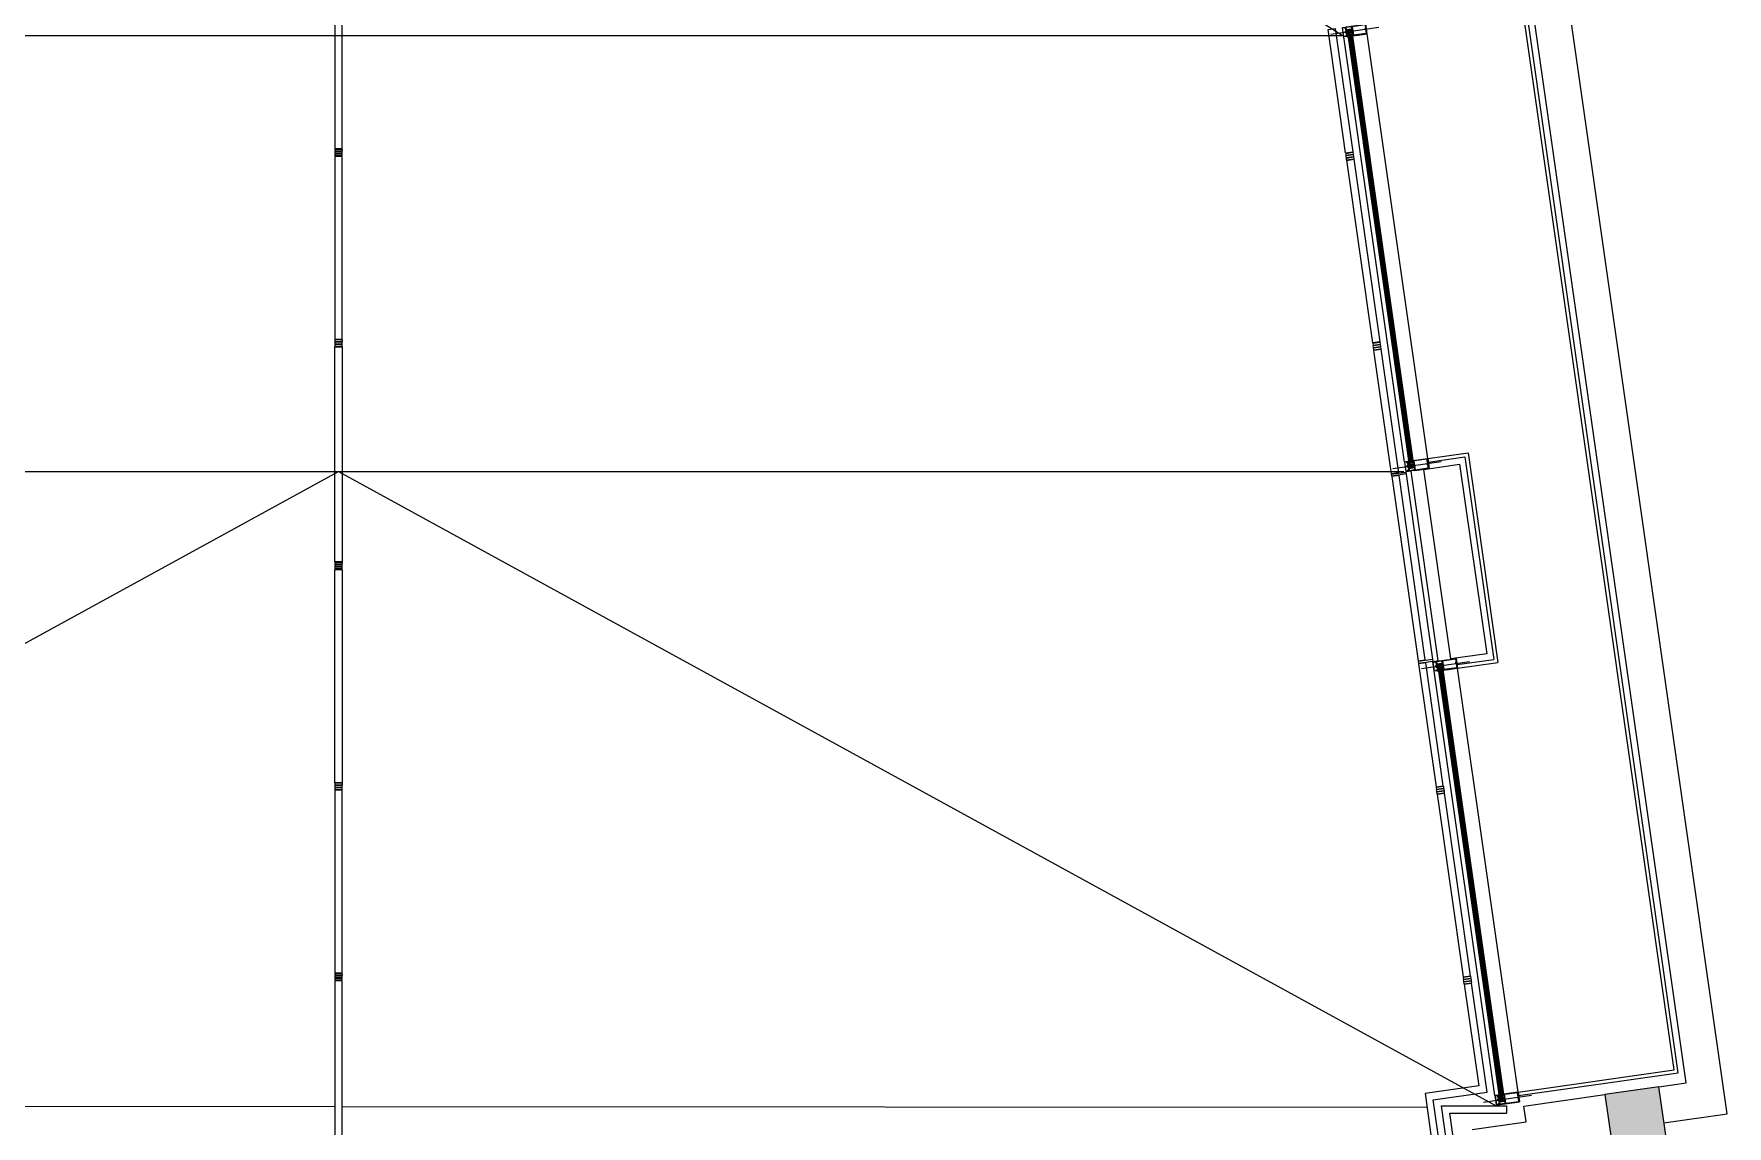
# Model space of a CAD drawing. Header units: centimetres. Extents: x 139057 to 200038, y 34824 to 80516.
# Drawn here: x 170419 to 171353, y 47764 to 48367 of the extents above; entities that cross this region are included whole.
import ezdxf

# ---------------------------------------------------------------- set-up
doc = ezdxf.new("R2010")
doc.units = ezdxf.units.CM
doc.header["$LTSCALE"] = 100
doc.linetypes.add('LEV-124-TUN-CONN$0$CENTER2', pattern=[28.575, 19.05, -3.175, 3.175, -3.175])
doc.layers.get('0').update_dxf_attribs({"lineweight": 0})
doc.layers.get('Defpoints').update_dxf_attribs({"lineweight": 0})
for name, color, linetype, lineweight in [('410_STRUTTURE_001-AM_0', 7, 'Continuous', 0), ('430_TAVOLATI_001-AM_0', 3, 'Continuous', 0), ('437_RIVESTIMENTI_001-AM_0', 13, 'Continuous', 0), ('440_SIMBOLI_001-AM_0', 31, 'Continuous', 0)]:
    doc.layers.add(name, color=color, linetype=linetype, lineweight=lineweight)
for name, color, linetype in [('A-FACCIATA', 8, 'Continuous'), ('A-FACCIATA MONTANTI', 13, 'Continuous'), ('A-FACCIATTA STONE', 13, 'Continuous'), ('A-GRAFICA', 253, 'Continuous'), ('A-PARAPETTI', 5, 'Continuous'), ('LEV-124-TUN-CONN$0$A-GLAZ-MULL', 1, 'Continuous'), ('LEV-124-TUN-CONN$0$A-Stone', 5, 'Continuous'), ('LEV-124-TUN-CONN$0$A-STRS-RAIL', 1, 'Continuous')]:
    doc.layers.add(name, color=color, linetype=linetype)

# ---------------------------------------------------------------- blocks, each defined once
blk = doc.blocks.new('LEV-124-TUN-CONN$0$HANDRAIL-BUILDING C')
at = {"layer": 'LEV-124-TUN-CONN$0$A-STRS-RAIL'}
for p, q in [((-47, 16), (-7.3, 20.3)), ((-46.7, 13), (-6.9, 17.3)), ((-46.7, 13), (-45.6, 3.1)), ((-45.6, 3.1), (-5.8, 7.4)), ((-45.3, 0.1), (-5.5, 4.4)), ((-45.3, 0.1), (-44.2, -9.9)), ((-44, 16.3), (-43.7, 13.3)), ((-42.6, 3.4), (-42.3, 0.4)), ((-10.2, 20), (-9.9, 17)), ((-8.8, 7.1), (-8.5, 4.1)), ((-5.8, 7.4), (-6.9, 17.3)), ((-4.4, -5.5), (-5.5, 4.4)), ((-44.2, -9.9), (-4.4, -5.5)), ((-43.9, -12.8), (-4.1, -8.5)), ((-42.8, -22.8), (-43.9, -12.8)), ((-42.8, -22.8), (-3, -18.4)), ((-42.4, -25.8), (-2.7, -21.4)), ((-41.2, -9.5), (-40.9, -12.5)), ((-39.8, -22.5), (-39.5, -25.4)), ((-7.4, -5.8), (-7.1, -8.8)), ((-6, -18.8), (-5.7, -21.7)), ((-3, -18.4), (-4.1, -8.5))]:
    blk.add_line(p, q, dxfattribs=at)
blk = doc.blocks.new('LEV-124-TUN-CONN$0$MULL130 LamGlazBLK')
blk.add_line((-3.8, 8.3, 0), (-3.8, 8.3, 0))
at = {"layer": 'Defpoints', "color": 1, "linetype": 'LEV-124-TUN-CONN$0$CENTER2'}
blk.add_line((0, 197.5, 0), (0, -70.4, 0), dxfattribs=at)
at = {"layer": 'Defpoints', "ltscale": 2}
blk.add_line((16.5, 106.5, 0), (16.5, 85.5, 0), dxfattribs=at)
at = {"layer": 'Defpoints'}
blk.add_circle((0, 0, 0), 1, dxfattribs=at)
at = {"layer": 'LEV-124-TUN-CONN$0$A-GLAZ-MULL'}
for p, q in [((-26, 110, 0), (-26, 80, 0)), ((-25, 119, 0), (-21, 119, 0)), ((-21, 118, 0), (-25, 118, 0)), ((-25, 113.5, 0), (-17.9, 113.5, 0)), ((-24, 110.6, 0), (-25, 110.6, 0)), ((-25, 110, 0), (-25, 80, 0)), ((-22.7, 112.2, 0), (-24, 111.7, 0)), ((-24, 111.7, 0), (-24, 110.6, 0)), ((-23.3, 116.2, 0), (-23.3, 113.5, 0)), ((-21.4, 112.7, 0), (-22.7, 112.2, 0)), ((-20.1, 112.2, 0), (-21.4, 112.7, 0)), ((-18.6, 111.5, 0), (-20.1, 112.2, 0)), ((-19, 110.6, 0), (-18.6, 111.5, 0)), ((-17.9, 113.5, 0), (-17.9, 112.6, 0)), ((0, 112.6, 0), (-17.9, 112.6, 0)), ((0, 112.6, 0), (17.9, 112.6, 0)), ((25, 113.5, 0), (17.9, 113.5, 0)), ((17.9, 113.5, 0), (17.9, 112.6, 0)), ((18.6, 111.5, 0), (20.1, 112.2, 0)), ((19, 110.6, 0), (18.6, 111.5, 0)), ((20.1, 112.2, 0), (21.4, 112.7, 0)), ((25, 119, 0), (21, 119, 0)), ((21, 118, 0), (25, 118, 0)), ((21.4, 112.7, 0), (22.7, 112.2, 0)), ((22.7, 112.2, 0), (24, 111.7, 0)), ((23.3, 116.2, 0), (23.3, 113.5, 0)), ((24, 111.7, 0), (24.1, 110.6, 0)), ((24.1, 110.6, 0), (25, 110.6, 0)), ((26, 110, 0), (25, 110, 0)), ((-17.1, 80, 0), (-27.5, 80, 0)), ((-23.4, 78.7, 0), (-24.4, 78.7, 0)), ((-23.4, 80, 0), (-23.4, 78.7, 0)), ((-20.2, 80, 0), (-20.2, 78.7, 0)), ((-20.2, 78.7, 0), (-19.2, 78.7, 0)), ((-3, 80.9, 0), (-3, 78, 0)), ((-2, 81.9, 0), (-2.5, 81.9, 0)), ((-2.5, 81.9, 0), (-2.5, 80.8, 0)), ((-1.4, 80.9, 0), (-2.3, 80.9, 0)), ((2.8, 81.9, 0), (-2, 81.9, 0)), ((-1.7, 79.4, 0), (-1.7, 80.8, 0)), ((-1.4, 80.9, 0), (-1.4, 78, 0)), ((1.5, 84.5, 0), (3, 84.5, 0)), ((3, 84.5, 0), (5, 82.5, 0)), ((3, 79.5, 0), (3, 81.7, 0)), ((4.5, 79.5, 0), (3, 79.5, 0)), ((5, 82.5, 0), (4.5, 79.5, 0)), ((5, 82.5, 0), (5, 82.5, 0)), ((20.2, 78.7, 0), (19.2, 78.7, 0)), ((20.2, 80, 0), (20.2, 78.7, 0)), ((23.4, 80, 0), (23.4, 78.7, 0)), ((23.4, 78.7, 0), (24.4, 78.7, 0))]:
    blk.add_line(p, q, dxfattribs=at)
at = {"layer": 'LEV-124-TUN-CONN$0$A-GLAZ-MULL', "linetype": 'Continuous', "extrusion": (2.06581e-05, -1.53304e-05, 1)}
for p, q in [((-25, 116.5, 0), (-22.7, 117.9, 0)), ((-22.1, 117.1, 0), (-23.2, 116.4, 0)), ((-24.4, 77.9, 0), (-24.4, 78.7, 0)), ((-17.1, 80, 0), (-20.2, 80, 0)), ((19.2, 77.9, 0), (19.2, 78.7, 0)), ((21.8, 76.8, 0), (19.2, 77.9, 0)), ((24.4, 77.9, 0), (21.8, 76.8, 0))]:
    blk.add_line(p, q, dxfattribs=at)
at = {"layer": 'LEV-124-TUN-CONN$0$A-GLAZ-MULL', "linetype": 'Continuous'}
for p, q in [((-25, 112.3, 0), (-25, 110.6, 0)), ((-25, 110.6, 0), (-25, 112.3, 0)), ((-3.2, 106.1, 0), (-11, 106.1, 0)), ((-9, 105.5, 0), (-5.7, 105.5, 0)), ((-4.7, 104.5, 0), (-4.7, 93.1, 0)), ((-3.2, 105.5, 0), (-2.4, 106.3, 0)), ((-2.4, 106.3, 0), (-3.2, 106.1, 0)), ((-2.4, 104.7, 0), (-3.2, 105.5, 0)), ((-3.2, 103.9, 0), (-2.4, 104.7, 0)), ((-2.4, 103.1, 0), (-3.2, 103.9, 0)), ((-3.2, 102.3, 0), (-2.4, 103.1, 0)), ((-2.4, 101.5, 0), (-3.2, 102.3, 0)), ((-3.2, 100.7, 0), (-2.4, 101.5, 0)), ((-2.4, 99.9, 0), (-3.2, 100.7, 0)), ((-3.2, 99.1, 0), (-2.4, 99.9, 0)), ((-2.4, 98.3, 0), (-3.2, 99.1, 0)), ((-3.2, 97.5, 0), (-2.4, 98.3, 0)), ((-2.4, 96.7, 0), (-3.2, 97.5, 0)), ((-3.2, 95.9, 0), (-2.4, 96.7, 0)), ((-3.2, 94.3, 0), (-3.2, 95.9, 0)), ((0, 113.1, 0), (-0.4, 113.6, 0)), ((0.4, 113.6, 0), (0, 113.1, 0)), ((3.2, 105.5, 0), (2.4, 106.3, 0)), ((2.4, 106.3, 0), (3.2, 106.1, 0)), ((2.4, 104.7, 0), (3.2, 105.5, 0)), ((3.2, 103.9, 0), (2.4, 104.7, 0)), ((2.4, 103.1, 0), (3.2, 103.9, 0)), ((3.2, 102.3, 0), (2.4, 103.1, 0)), ((2.4, 101.5, 0), (3.2, 102.3, 0)), ((3.2, 100.7, 0), (2.4, 101.5, 0)), ((2.4, 99.9, 0), (3.2, 100.7, 0)), ((3.2, 99.1, 0), (2.4, 99.9, 0)), ((2.4, 98.3, 0), (3.2, 99.1, 0)), ((3.2, 97.5, 0), (2.4, 98.3, 0)), ((2.4, 96.7, 0), (3.2, 97.5, 0)), ((3.2, 95.9, 0), (2.4, 96.7, 0)), ((3.2, 106.1, 0), (11, 106.1, 0)), ((11, 105.5, 0), (3.2, 105.5, 0)), ((3.2, 94.3, 0), (3.2, 95.9, 0)), ((4.7, 95, 0), (4.7, 93.1, 0)), ((25, 112.3, 0), (25, 110.6, 0)), ((25, 110.6, 0), (25, 112.3, 0)), ((-27.5, 80, 0), (-27.5, 0, 0)), ((-0.2, 0, 0), (-27.5, 0, 0)), ((-26.5, 80, 0), (-26.5, 1, 0)), ((-26.5, 1, 0), (-0.2, 1, 0)), ((-24.5, 76, 0), (-24.5, 4, 0)), ((-24.5, 76, 0), (24.5, 76, 0)), ((-24.5, 4, 0), (-1.2, 4, 0)), ((-17.1, 78, 0), (-17.1, 80, 0)), ((17.1, 78, 0), (-17.1, 78, 0)), ((-2.1, 4.8, 0), (-4, 7.6, 0)), ((-1.7, 6, 0), (-3.1, 8.1, 0)), ((-1.6, 4.6, 0), (-2.1, 4.8, 0)), ((1, 6, 0), (-1.7, 6, 0)), ((-1.3, 4.8, 0), (-1.3, 5.1, 0)), ((-1.3, 5.1, 0), (0.2, 5.1, 0)), ((-1.2, 4.8, 0), (-1.2, 5, 0)), ((-0.5, 5, 0), (-1.2, 5, 0)), ((-1.2, 4, 0), (-1.2, 4.8, 0)), ((0, 89.1, 0), (-0.7, 89.1, 0)), ((-0.2, 4, 0), (-0.2, 4.8, 0)), ((-0.2, 0, 0), (-0.2, 4, 0)), ((0, 89.1, 0), (0.7, 89.1, 0)), ((0.2, 0, 0), (0.2, 4, 0)), ((0.2, 1, 0), (26.5, 1, 0)), ((27.5, 0, 0), (0.2, 0, 0)), ((0.2, 4, 0), (0.2, 5.1, 0)), ((0.2, 4, 0), (24.5, 4, 0)), ((1.3, 4, 0), (1.3, 5.8, 0)), ((17.1, 78, 0), (17.1, 80, 0)), ((24.5, 4, 0), (24.5, 76, 0)), ((26.5, 1, 0), (26.5, 80, 0)), ((27.5, 80, 0), (27.5, 0, 0)), ((27.5, 50.4, 0), (27.5, 46.9, 0))]:
    blk.add_line(p, q, dxfattribs=at)
at = {"layer": 'LEV-124-TUN-CONN$0$A-GLAZ-MULL', "linetype": 'Continuous', "extrusion": (4.13169e-05, -9.3459e-10, 1)}
for p, q in [((-25, 112.3, 0), (-25, 110.6, 0)), ((-25, 110.6, 0), (-25, 112.3, 0))]:
    blk.add_line(p, q, dxfattribs=at)
at = {"layer": 'LEV-124-TUN-CONN$0$A-GLAZ-MULL', "linetype": 'Continuous', "extrusion": (-2.06581e-05, -1.53304e-05, 1)}
for p, q in [((22.1, 117.1, 0), (23.3, 116.4, 0)), ((25, 116.5, 0), (22.7, 117.9, 0)), ((-24.4, 77.9, 0), (-21.8, 76.8, 0)), ((-21.8, 76.8, 0), (-19.2, 77.9, 0)), ((-19.2, 77.9, 0), (-19.2, 78.7, 0)), ((17.1, 80, 0), (20.2, 80, 0)), ((24.4, 77.9, 0), (24.4, 78.7, 0))]:
    blk.add_line(p, q, dxfattribs=at)
at = {"layer": 'LEV-124-TUN-CONN$0$A-GLAZ-MULL', "linetype": 'Continuous', "extrusion": (-1.53304e-05, 2.06581e-05, 1)}
for p, q in [((-4.2, 80.1, 0), (-3.5, 81.9, 0)), ((-3.5, 78.2, 0), (-4.2, 80.1, 0)), ((-3.5, 81.9, 0), (-3, 81.9, 0)), ((-3, 78.2, 0), (-3.5, 78.2, 0)), ((-3, 81.9, 0), (-3, 80.8, 0)), ((-3, 80.8, 0), (-1.7, 80.8, 0)), ((-1.7, 79.4, 0), (-3, 79.4, 0)), ((-3, 79.4, 0), (-3, 78.2, 0))]:
    blk.add_line(p, q, dxfattribs=at)
at = {"layer": 'LEV-124-TUN-CONN$0$A-GLAZ-MULL', "elevation": 0}
for points in [[(26, 110), (26, 130), (-26, 130), (-26, 110)], [(25, 119), (25, 129), (-25, 129), (-25, 119)], [(-25, 118), (-25, 110)], [(-25, 115.4), (-24.5, 115.4), (-24.5, 115), (-24.5, 114.6), (-24.5, 114.2), (-25, 113.5)], [(25, 115.4), (24.5, 115.4), (24.5, 115), (24.5, 114.6), (24.5, 114.2), (25, 113.5)], [(25, 110), (25, 118)]]:
    blk.add_lwpolyline(points, dxfattribs=at)
blk.add_lwpolyline([(-25, 110), (-12, 110), (-12, 80), (-25, 80)], close=True, dxfattribs=at)
at = {"layer": 'LEV-124-TUN-CONN$0$A-GLAZ-MULL', "linetype": 'Continuous', "elevation": 0}
for points in [[(0, 110.6), (-0.2, 110.6), (-5, 110.6, 0.267949), (-5.4, 110.3), (-6.3, 108.8, -0.57735), (-7.2, 108.8), (-8, 110.3, 0.267949), (-8.5, 110.6), (-19, 110.6)], [(0, 108.6), (-0.9, 108.6, -0.414214), (-1.4, 109.1), (-1.4, 110, 0.414214), (-1.9, 110.5), (-4.3, 110.5, 0.414214), (-4.8, 110), (-4.8, 109.1, -0.414214), (-5.3, 108.6), (-7.6, 108.6, -0.414214), (-8.1, 109.1), (-8.1, 110.1, 0.414214), (-8.6, 110.6), (-10, 110.6, 0.414214), (-11, 109.6), (-11, 106.1)], [(-11, 105.5), (-8.1, 105.5, -0.414214), (-7.8, 105.3), (-7.8, 83.2, 0.414214), (-6.8, 82.2), (-5.5, 82.2, 0.414214), (-4.5, 83.2), (-4.5, 83.5, -0.414214), (-3.5, 84.5), (0, 84.5)], [(-11, 104.5), (-11, 104, 0.414214), (-10.5, 103.5), (-10.5, 103.5, 0.414214), (-10, 104), (-10, 104.5)], [(0, 110.6), (0.2, 110.6), (5, 110.6, -0.267949), (5.4, 110.3), (6.3, 108.8, 0.57735), (7.2, 108.8), (8, 110.3, -0.267949), (8.5, 110.6), (19, 110.6)], [(0, 108.6), (0.9, 108.6, 0.414214), (1.4, 109.1), (1.4, 110, -0.414214), (1.9, 110.5), (4.3, 110.5, -0.414214), (4.8, 110), (4.8, 109.1, 0.414214), (5.3, 108.6), (7.6, 108.6, 0.414214), (8.1, 109.1), (8.1, 110.1, -0.414214), (8.6, 110.6), (10, 110.6, -0.414214), (11, 109.6), (11, 106.1)], [(5.7, 96), (6.9, 96, -0.414214), (7.9, 95), (7.9, 78)], [(11, 104.5), (11, 104, -0.414214), (10.5, 103.5), (10.5, 103.5, -0.414214), (10, 104), (10, 104.5)], [(-2.3, 78), (-2.3, 81, -0.414214), (-1.8, 81.5), (1.8, 81.5, -0.414214), (2.3, 81), (2.3, 78)]]:
    blk.add_lwpolyline(points, format="xyb", dxfattribs=at)
for points in [[(-11, 105.5), (-11, 104.5)], [(-10, 104.5), (-8.9, 104.5), (-8.9, 101.5), (-10.5, 100.5), (-10.5, 78)], [(10, 104.5), (9, 104.5), (9, 101.5), (10.5, 100.5), (10.5, 78)], [(11, 105.5), (11, 104.5)], [(1.5, 84.5), (0, 84.5)]]:
    blk.add_lwpolyline(points, dxfattribs=at)
at = {"layer": 'LEV-124-TUN-CONN$0$A-GLAZ-MULL', "color": 1, "linetype": 'Continuous', "elevation": 0}
blk.add_lwpolyline([(-1.6, 116), (0, 116), (1.6, 116), (1.6, 118.8, -0.317923), (5.9, 113.6), (-5.9, 113.6, -0.317923), (-1.6, 118.8)], format="xyb", close=True, dxfattribs=at)
at = {"layer": 'LEV-124-TUN-CONN$0$A-GLAZ-MULL', "color": 1, "linetype": 'Continuous', "extrusion": (2.06581e-05, -1.53304e-05, 1), "elevation": -923}
blk.add_lwpolyline([(18.1, 106.6), (15.3, 106.6, -0.153464), (15, 106.7), (14.7, 106.9), (13.5, 108.5, -0.135368), (13, 109.5, -0.316586), (13.7, 109.9), (14.5, 110.2), (19.3, 110.2), (21.5, 111.6, -0.957292), (22.1, 110.8), (21, 110.1, 0.700208), (21.1, 109.7), (23, 109.7, 0.198912), (23.3, 109.9), (23.5, 110.1, -0.223019), (24.9, 110), (26.1, 110, 0.121572), (26.3, 110.5), (26, 112.1, -0.47772), (26.3, 112.4), (26.5, 112.4, -0.353437), (27, 112), (27.9, 109.6), (28.1, 108.8, 0.122832), (28.4, 108.1, 0.084329), (28.9, 107.7), (29.7, 107.3), (29.9, 107.3, -0.879899), (29.8, 106.5, -0.024194), (29.2, 106.5), (28.7, 106.6, -0.09775), (27.8, 106.8, -0.124447), (27, 107.4), (26.5, 107.9, 0.11503), (25.6, 108.5), (22.3, 108.5, 0.792784), (22.2, 108), (25.3, 107.4, -0.085082), (25.7, 107.2, -0.7729), (25.4, 106.5), (24.9, 106.5), (22, 106.8, -0.21375), (20.7, 107.6, 0.265219), (19.1, 108.5), (15.8, 108.5, 0.883104), (15.7, 107.8), (18.2, 107.5, -0.910676), (18.2, 106.5)], format="xyb", dxfattribs=at)
blk.add_lwpolyline([(19, 85.5), (17.1, 85.4), (18.1, 80.4), (20.8, 80.4), (20.8, 78.6), (19.3, 78.6), (19.3, 78), (21.8, 77), (24.3, 78), (24.3, 78.6), (22.7, 78.6), (22.7, 80.4), (27.4, 80.4), (28.4, 85.4), (27.3, 85.5, -0.184948)], format="xyb", close=True, dxfattribs=at)
at = {"layer": 'LEV-124-TUN-CONN$0$A-GLAZ-MULL', "linetype": 'Continuous', "extrusion": (2.06581e-05, -1.53304e-05, 1)}
for centre, radius, start, end in [((-23.1, 116.2, -923), 0.2, 129.9986, 199.9986), ((-22.4, 117.5, -923), 0.5, 309.9986, 124.9986)]:
    blk.add_arc(centre, radius, start, end, dxfattribs=at)
at = {"layer": 'LEV-124-TUN-CONN$0$A-GLAZ-MULL'}
for centre, radius, start, end in [((-21, 118.5, 0), 0.5, 270, 90), ((5.7, 95, 0), 1, 90, 180), ((21, 118.5, 0), 0.5, 90, 270), ((2.8, 81.7, 0), 0.25, 0, 90)]:
    blk.add_arc(centre, radius, start, end, dxfattribs=at)
at = {"layer": 'LEV-124-TUN-CONN$0$A-GLAZ-MULL', "linetype": 'Continuous'}
for centre, radius, start, end in [((-5.7, 104.5, 0), 1, 0, 90), ((0, 94.3, 0), 3.18, 180, 270.08773), ((0, 94.3, 0), 3.18, 269.91227, 0), ((-0.7, 93.1, 0), 4, 180, 270), ((-3.6, 7.9, 0), 0.5, 123.69007, 213.69007), ((-3.6, 7.9, 0), 0.5, 33.69007, 123.69007), ((-1.6, 4.8, 0), 0.25, 262.23483, 0), ((-0.5, 4.8, 0), 0.25, 0, 90), ((0.7, 93.1, 0), 4, 270, 0), ((1, 5.8, 0), 0.25, 0, 90)]:
    blk.add_arc(centre, radius, start, end, dxfattribs=at)
at = {"layer": 'LEV-124-TUN-CONN$0$A-GLAZ-MULL', "linetype": 'Continuous', "extrusion": (-2.06581e-05, -1.53304e-05, 1)}
for centre, radius, start, end in [((22.5, 117.5, -140.5), 0.5, 55.0014, 230.0014), ((23.1, 116.2, -140.5), 0.2, 340.0014, 50.0014)]:
    blk.add_arc(centre, radius, start, end, dxfattribs=at)

msp = doc.modelspace()

# ---------------------------------------------------------------- hatches: boundary and pattern name
at = {"layer": '410_STRUTTURE_001-AM_0'}
msp.add_hatch(color=256, dxfattribs=at).paths.add_polyline_path([(171315.59, 47786.17), (171285.9, 47781.88), (171293.05, 47732.39), (171322.74, 47736.68)])

# ---------------------------------------------------------------- linework, layer by layer
at = {"layer": '410_STRUTTURE_001-AM_0', "elevation": 0}
msp.add_lwpolyline([(171293.05, 47732.39), (171322.74, 47736.68), (171315.59, 47786.17), (171285.9, 47781.88)], close=True, dxfattribs=at)
at = {"layer": '430_TAVOLATI_001-AM_0'}
for p, q in [((171353.31, 47771.35, 0), (171154.27, 49165.3, 0)), ((171330.68, 47788.32, 0), (171136.92, 49145.3, 0)), ((171241.1, 47775.48, 0), (171285.9, 47781.88, 0)), ((171315.59, 47786.17, 0), (171330.68, 47788.32, 0)), ((171242.33, 47766.9, 0), (171241.1, 47775.48, 0)), ((171212.63, 47762.66, 0), (171242.33, 47766.9, 0)), ((171318.46, 47766.32, 0), (171353.31, 47771.35, 0))]:
    msp.add_line(p, q, dxfattribs=at)
at = {"layer": '430_TAVOLATI_001-AM_0', "elevation": 0}
msp.add_lwpolyline([(171205.67, 48129.68), (171220.6, 48025.14), (171200.8, 48022.31), (171185.87, 48126.85)], close=True, dxfattribs=at)
at = {"layer": '437_RIVESTIMENTI_001-AM_0'}
for p, q in [((171324.09, 47795.6, 0), (171137.13, 49104.9, 0)), ((171326.35, 47793.9, 0), (171138.87, 49106.9, 0)), ((171188.05, 48132.87, 0), (171210.32, 48136.05, 0)), ((171188.33, 48130.89, 0), (171208.62, 48133.79, 0)), ((171208.62, 48133.79, 0), (171224.58, 48022.02, 0)), ((171210.32, 48136.05, 0), (171226.84, 48020.33, 0)), ((171204.29, 48019.13, 0), (171224.58, 48022.02, 0)), ((171204.57, 48017.15, 0), (171226.84, 48020.33, 0)), ((171237.96, 47783.3, 0), (171324.09, 47795.6, 0)), ((171238.25, 47781.32, 0), (171326.35, 47793.9, 0))]:
    msp.add_line(p, q, dxfattribs=at)
at = {"layer": '440_SIMBOLI_001-AM_0', "elevation": 0}
for points in [[(170584.97, 48421.6), (170584.96, 48303.72), (170588.96, 48303.72), (170588.97, 48421.6)], [(170584.97, 48299.52), (170584.96, 48198.59), (170588.96, 48198.59), (170588.97, 48299.52)], [(170588.96, 48194.39), (170588.95, 48075.85), (170584.95, 48075.85), (170584.96, 48194.39)], [(171186.74, 48021.75), (171172.22, 48123.46), (171168.26, 48122.9), (171182.78, 48021.18)], [(170588.96, 48071.65), (170588.95, 47953.99), (170584.95, 47953.98), (170584.95, 48071.65)], [(171196.66, 47952.31), (171186.96, 48020.19), (171183, 48019.62), (171192.7, 47951.75)], [(170588.94, 47848.85), (170588.95, 47949.79), (170584.95, 47949.78), (170584.94, 47848.85)], [(171211.63, 47847.48), (171197.25, 47948.16), (171193.29, 47947.59), (171207.67, 47846.91)], [(170584.94, 47844.65), (170584.99, 47745.2), (170588.99, 47745.2), (170588.94, 47844.65)], [(171208.26, 47842.75), (171216.26, 47786.7), (171186.57, 47782.46), (171191.15, 47750.36), (171195.11, 47750.92), (171191.09, 47779.06), (171220.79, 47783.3), (171212.22, 47843.32)]]:
    msp.add_lwpolyline(points, close=True, dxfattribs=at)
for points in [[(171142.75, 48301.54), (171133.03, 48369.63), (171136.99, 48370.19), (171146.71, 48302.1)], [(171147.3, 48297.94), (171161.68, 48197.27), (171157.72, 48196.7), (171143.34, 48297.38)], [(171162.27, 48193.11), (171172, 48125.02), (171168.04, 48124.45), (171158.31, 48192.54)], [(171176.14, 48124.31), (171168.22, 48123.18), (171168.08, 48124.17), (171176, 48125.3)], [(171190.74, 48022.03), (171182.82, 48020.9), (171182.96, 48019.91), (171190.88, 48021.04)]]:
    msp.add_lwpolyline(points, dxfattribs=at)
at = {"layer": 'A-FACCIATA', "color": 1}
for p, q in [((171175.2, 48130.89, 0), (171141.7, 48365.46, 0)), ((171146.01, 48366.8, 0), (171143.93, 48366.5, 0)), ((171143.93, 48366.5, 0), (171177.63, 48130.51, 0)), ((171144.92, 48366.64, 0), (171178.62, 48130.65, 0)), ((171145.02, 48366.66, 0), (171178.71, 48130.66, 0)), ((171146.01, 48366.8, 0), (171179.7, 48130.8, 0)), ((171188.05, 48132.87, 0), (171154.6, 48367.15, 0)), ((171179.7, 48130.8, 0), (171177.63, 48130.51, 0)), ((171225.11, 47781.31, 0), (171191.68, 48015.46, 0)), ((171195.95, 48017.03, 0), (171193.87, 48016.73, 0)), ((171193.87, 48016.73, 0), (171227.57, 47780.7, 0)), ((171194.86, 48016.87, 0), (171228.56, 47780.84, 0)), ((171194.96, 48016.88, 0), (171228.66, 47780.86, 0)), ((171195.95, 48017.03, 0), (171229.65, 47781, 0)), ((171237.96, 47783.3, 0), (171204.57, 48017.15, 0)), ((171229.65, 47781, 0), (171227.57, 47780.7, 0))]:
    msp.add_line(p, q, dxfattribs=at)
at = {"layer": 'A-FACCIATA'}
for p, q in [((171144.26, 48366.55, 0), (171177.96, 48130.56, 0)), ((171144.59, 48366.6, 0), (171178.29, 48130.6, 0)), ((171145.35, 48366.7, 0), (171179.04, 48130.71, 0)), ((171145.68, 48366.75, 0), (171179.37, 48130.76, 0)), ((171180.11, 48131.87, 0), (171146.69, 48365.89, 0)), ((171194.2, 48016.78, 0), (171227.9, 47780.75, 0)), ((171194.53, 48016.82, 0), (171228.23, 47780.8, 0)), ((171195.29, 48016.93, 0), (171228.99, 47780.91, 0)), ((171195.62, 48016.98, 0), (171229.32, 47780.95, 0)), ((171230.06, 47782.07, 0), (171196.59, 48016.42, 0))]:
    msp.add_line(p, q, dxfattribs=at)
at = {"layer": 'A-FACCIATTA STONE'}
for p, q in [((171195.62, 47775.67, 0), (171231.54, 47775.67, 0)), ((171237.38, 47483.15, 0), (171195.62, 47775.67, 0)), ((171231.54, 47775.67, 0), (171231.54, 47771.67, 0)), ((171241.35, 47483.64, 0), (171200.23, 47771.67, 0)), ((171200.23, 47771.67, 0), (171231.54, 47771.67, 0))]:
    msp.add_line(p, q, dxfattribs=at)
at = {"layer": 'A-GRAFICA', "elevation": 0}
for points in [[(171140.92, 48366.2), (170586.98, 48716.23), (170033.01, 48366.26)], [(170032.34, 48366.26), (171141.6, 48366.2)], [(169947.95, 47775.73), (170586.95, 48125.71), (171225.92, 47775.67)], [(169997.97, 48125.74), (171174.84, 48125.68)], [(170584.94, 47775.2), (169978.26, 47775.73)], [(171187.68, 47774.68), (170588.94, 47775.2)]]:
    msp.add_lwpolyline(points, dxfattribs=at)
at = {"layer": 'LEV-124-TUN-CONN$0$A-Stone', "elevation": 0}
msp.add_lwpolyline([(171175.97, 48125.44), (171190.9, 48020.9), (171193.87, 48021.33), (171178.94, 48125.86)], close=True, dxfattribs=at)

# ---------------------------------------------------------------- block references
at = {"layer": 'A-FACCIATA MONTANTI', "extrusion": (0, 0, -1), "xscale": 0.09999999999999996, "yscale": 0.09999999999999996, "zscale": -0.1, "rotation": 261.87364351204}
for p in [(-171154.2, 48369.87, 0), (-171204.18, 48019.87, 0)]:
    msp.add_blockref('LEV-124-TUN-CONN$0$MULL130 LamGlazBLK', p, dxfattribs=at)
at = {"layer": 'A-FACCIATA MONTANTI', "xscale": 0.1, "yscale": 0.1, "zscale": 0.1, "rotation": 98.12635476716798}
for p in [(171188.43, 48130.15, 0), (171238.35, 47780.58, 0)]:
    msp.add_blockref('LEV-124-TUN-CONN$0$MULL130 LamGlazBLK', p, dxfattribs=at)
at = {"layer": 'A-PARAPETTI'}
for p, xscale, yscale, zscale, rotation in [((170584.46, 48301.62, 0), 0.09999999999999981, 0.09999999999999981, 0.09999999999999981, 173.7535657378932), ((171147.5, 48300.09, 0), -0.09999999999999998, 0.09999999999999998, 0.1, 194.3738371699588), ((170584.46, 48196.49, 0), 0.1, 0.1, 0.1, 173.7535657378691), ((171162.47, 48195.26, 0), -0.09999999999999998, 0.09999999999999998, 0.1, 194.3738371699588), ((170584.45, 48073.75, 0), 0.1, 0.1, 0.1, 173.7535657378691), ((170584.45, 47951.89, 0), 0.1, 0.1, 0.1, 173.7535657378812), ((171197.45, 47950.31, 0), -0.09999999999999998, 0.09999999999999998, 0.1, 194.3738371699588), ((170584.44, 47846.75, 0), 0.09999999999999999, 0.09999999999999999, 0.09999999999999999, 173.7535657378787), ((171212.42, 47845.47, 0), -0.09999999999999998, 0.09999999999999998, 0.1, 194.3738371699588)]:
    msp.add_blockref('LEV-124-TUN-CONN$0$HANDRAIL-BUILDING C', p, dxfattribs=dict(at, xscale=xscale, yscale=yscale, zscale=zscale, rotation=rotation))

doc.saveas('drawing.dxf')
